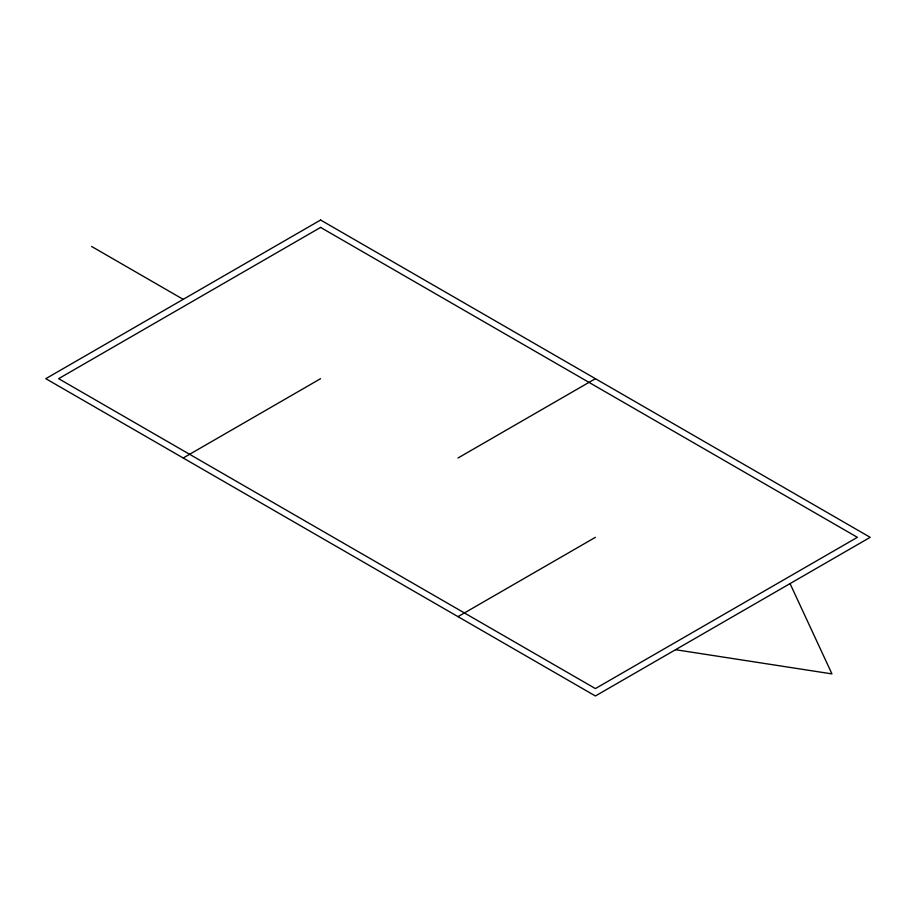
<?xml version="1.0" encoding="UTF-8"?>
<svg xmlns="http://www.w3.org/2000/svg" width="916" height="916" viewBox="0 0 916 916"><rect width="100%" height="100%" fill="white"/><g stroke="black" fill="none" stroke-linecap="round" stroke-linejoin="round"><path stroke-width="1.37" d="M183.2 458L320.6 378.674M458 458L595.4 378.674M458 616.651L595.4 537.326M675.55 649.707L831.957 673.901L790.05 583.606M91.6 246.461L183.2 299.349M320.6 220.023L45.8 378.674L595.4 695.977L870.2 537.326L320.6 220.023M320.6 227.42L58.624 378.674L595.4 688.58L857.376 537.326L320.6 227.42"/></g></svg>
